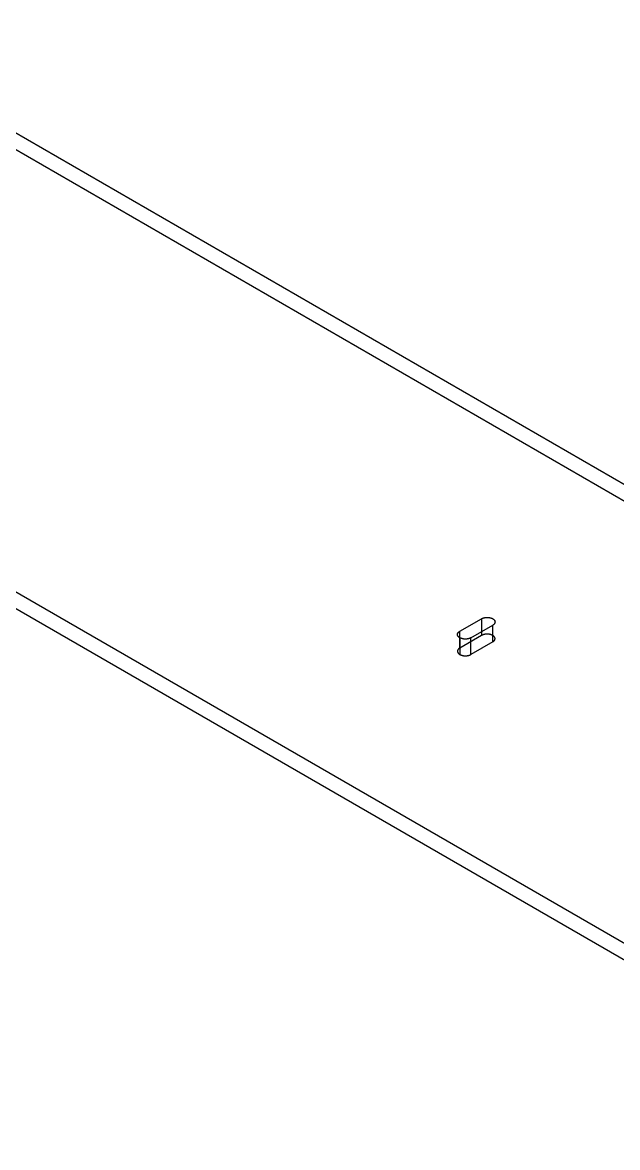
# Model space of a CAD drawing. Header units: inches. Extents: x 1.4 to 100.6, y 1.4 to 64.6.
# Drawn here: x 84.295 to 86.591, y 36.625 to 40.963 of the extents above; entities that cross this region are included whole.
import ezdxf

# ---------------------------------------------------------------- set-up
doc = ezdxf.new("R2010")
doc.units = ezdxf.units.IN
doc.header["$MEASUREMENT"] = 0

msp = doc.modelspace()

# ---------------------------------------------------------------- linework, layer by layer
at = {"layer": 'OUTLINE'}
for p, q in [((83.5326, 40.9634), (96.9167, 33.2359)), ((83.5326, 40.899), (96.9167, 33.1714)), ((82, 40.0786), (95.3841, 32.351)), ((82, 40.0141), (95.3841, 32.2866)), ((85.9825, 38.6157), (86.0663, 38.664)), ((86.0663, 38.664), (86.0673, 38.6646)), ((86.0663, 38.664), (86.0663, 38.5996)), ((86.0673, 38.6646), (86.0685, 38.6652)), ((86.0685, 38.6652), (86.0697, 38.6657)), ((86.0697, 38.6657), (86.0709, 38.6662)), ((86.0709, 38.6662), (86.0722, 38.6667)), ((86.0722, 38.6667), (86.0735, 38.6671)), ((86.0735, 38.6671), (86.0748, 38.6675)), ((86.0748, 38.6675), (86.0762, 38.6679)), ((86.0762, 38.6679), (86.0776, 38.6682)), ((86.0776, 38.6682), (86.079, 38.6685)), ((86.079, 38.6685), (86.0804, 38.6687)), ((86.0804, 38.6687), (86.0819, 38.6689)), ((86.0819, 38.6689), (86.0834, 38.669)), ((86.0834, 38.669), (86.0849, 38.6691)), ((86.0849, 38.6691), (86.0864, 38.6692)), ((86.0864, 38.6692), (86.0879, 38.6692)), ((86.0879, 38.6692), (86.0894, 38.6692)), ((86.0894, 38.6692), (86.0909, 38.6691)), ((86.0909, 38.6691), (86.0923, 38.669)), ((86.0923, 38.669), (86.0938, 38.6689)), ((86.0938, 38.6689), (86.0953, 38.6687)), ((86.0953, 38.6687), (86.0967, 38.6685)), ((86.0967, 38.6685), (86.0982, 38.6682)), ((86.0982, 38.6682), (86.0996, 38.6679)), ((86.0996, 38.6679), (86.1009, 38.6675)), ((86.1009, 38.6675), (86.1023, 38.6671)), ((86.1023, 38.6671), (86.1036, 38.6667)), ((86.1036, 38.6667), (86.1048, 38.6662)), ((86.1048, 38.6662), (86.1061, 38.6657)), ((86.1061, 38.6657), (86.1072, 38.6652)), ((86.1072, 38.6652), (86.1084, 38.6646)), ((86.1084, 38.6646), (86.1095, 38.664)), ((86.1095, 38.664), (86.1105, 38.6634)), ((86.1105, 38.6634), (86.1115, 38.6628)), ((86.1115, 38.6628), (86.1124, 38.6621)), ((86.1124, 38.6621), (86.1133, 38.6614)), ((86.1133, 38.6614), (86.1141, 38.6606)), ((86.1141, 38.6606), (86.1148, 38.6599)), ((86.1148, 38.6599), (86.1155, 38.6591)), ((86.1155, 38.6591), (86.1161, 38.6583)), ((86.1161, 38.6583), (86.1166, 38.6575)), ((86.1166, 38.6575), (86.1171, 38.6567)), ((86.1171, 38.6567), (86.1175, 38.6559)), ((86.1175, 38.6559), (86.1178, 38.655)), ((85.9775, 38.6119), (85.9779, 38.6123)), ((85.9779, 38.6123), (85.9783, 38.6127)), ((85.9783, 38.6127), (85.9787, 38.613)), ((85.9787, 38.613), (85.9792, 38.6134)), ((85.9792, 38.6134), (85.9796, 38.6137)), ((85.9796, 38.6137), (85.98, 38.6141)), ((85.98, 38.6141), (85.9805, 38.6144)), ((85.9805, 38.6144), (85.981, 38.6148)), ((85.981, 38.6148), (85.9815, 38.6151)), ((85.9815, 38.6151), (85.982, 38.6154)), ((85.982, 38.6154), (85.9825, 38.6157)), ((85.9825, 38.5512), (85.9825, 38.6157)), ((86.0257, 38.5908), (86.1095, 38.6391)), ((86.1105, 38.6397), (86.1095, 38.6391)), ((86.1095, 38.5746), (86.1095, 38.6391)), ((86.1115, 38.6404), (86.1105, 38.6397)), ((86.1124, 38.6411), (86.1115, 38.6404)), ((86.1133, 38.6418), (86.1124, 38.6411)), ((86.1141, 38.6425), (86.1133, 38.6418)), ((86.1148, 38.6433), (86.1141, 38.6425)), ((86.1155, 38.644), (86.1148, 38.6433)), ((86.1161, 38.6448), (86.1155, 38.644)), ((86.1166, 38.6456), (86.1161, 38.6448)), ((86.1171, 38.6465), (86.1166, 38.6456)), ((86.1175, 38.6473), (86.1171, 38.6465)), ((86.1178, 38.6481), (86.1175, 38.6473)), ((86.1178, 38.655), (86.1181, 38.6542)), ((86.1181, 38.649), (86.1178, 38.6481)), ((86.1181, 38.6542), (86.1183, 38.6533)), ((86.1183, 38.6498), (86.1181, 38.649)), ((86.1183, 38.6533), (86.1184, 38.6524)), ((86.1184, 38.6507), (86.1183, 38.6498)), ((86.1184, 38.6524), (86.1184, 38.6516)), ((86.1184, 38.6516), (86.1184, 38.6507)), ((85.9736, 38.6041), (85.9737, 38.6045)), ((85.9736, 38.6037), (85.9736, 38.6041)), ((85.9736, 38.6032), (85.9736, 38.6037)), ((85.9736, 38.6028), (85.9736, 38.6032)), ((85.9736, 38.6024), (85.9736, 38.6028)), ((85.9737, 38.6019), (85.9736, 38.6024)), ((85.9737, 38.605), (85.9738, 38.6054)), ((85.9737, 38.6045), (85.9737, 38.605)), ((85.9737, 38.6015), (85.9737, 38.6019)), ((85.9738, 38.6011), (85.9737, 38.6015)), ((85.9738, 38.6054), (85.9739, 38.6058)), ((85.9739, 38.6006), (85.9738, 38.6011)), ((85.9739, 38.6058), (85.974, 38.6062)), ((85.974, 38.6002), (85.9739, 38.6006)), ((85.974, 38.6062), (85.9742, 38.6067)), ((85.9742, 38.5998), (85.974, 38.6002)), ((85.9742, 38.6067), (85.9743, 38.6071)), ((85.9743, 38.5994), (85.9742, 38.5998)), ((85.9743, 38.6071), (85.9745, 38.6075)), ((85.9745, 38.5989), (85.9743, 38.5994)), ((85.9745, 38.6075), (85.9747, 38.6079)), ((85.9747, 38.5985), (85.9745, 38.5989)), ((85.9747, 38.6079), (85.9749, 38.6083)), ((85.9749, 38.5981), (85.9747, 38.5985)), ((85.9749, 38.6083), (85.9751, 38.6088)), ((85.9751, 38.5977), (85.9749, 38.5981)), ((85.9751, 38.6088), (85.9754, 38.6092)), ((85.9754, 38.5973), (85.9751, 38.5977)), ((85.9754, 38.6092), (85.9756, 38.6096)), ((85.9756, 38.5969), (85.9754, 38.5973)), ((85.9756, 38.6096), (85.9759, 38.61)), ((85.9759, 38.5965), (85.9756, 38.5969)), ((85.9759, 38.61), (85.9762, 38.6104)), ((85.9762, 38.5961), (85.9759, 38.5965)), ((85.9762, 38.6104), (85.9765, 38.6108)), ((85.9765, 38.5957), (85.9762, 38.5961)), ((85.9765, 38.6108), (85.9768, 38.6112)), ((85.9768, 38.5953), (85.9765, 38.5957)), ((85.9768, 38.6112), (85.9772, 38.6115)), ((85.9772, 38.5949), (85.9768, 38.5953)), ((85.9772, 38.6115), (85.9775, 38.6119)), ((85.9775, 38.5945), (85.9772, 38.5949)), ((85.9779, 38.5942), (85.9775, 38.5945)), ((85.9783, 38.5938), (85.9779, 38.5942)), ((85.9787, 38.5934), (85.9783, 38.5938)), ((85.9792, 38.5931), (85.9787, 38.5934)), ((85.9796, 38.5927), (85.9792, 38.5931)), ((85.98, 38.5924), (85.9796, 38.5927)), ((85.9805, 38.592), (85.98, 38.5924)), ((85.981, 38.5917), (85.9805, 38.592)), ((85.9815, 38.5914), (85.981, 38.5917)), ((85.982, 38.5911), (85.9815, 38.5914)), ((85.9825, 38.5908), (85.982, 38.5911)), ((86.0663, 38.5996), (85.9825, 38.5512)), ((85.9831, 38.5905), (85.9825, 38.5908)), ((85.9825, 38.5908), (85.9825, 38.5263)), ((85.9836, 38.5902), (85.9831, 38.5905)), ((85.9842, 38.5899), (85.9836, 38.5902)), ((85.9847, 38.5896), (85.9842, 38.5899)), ((85.9853, 38.5893), (85.9847, 38.5896)), ((85.9859, 38.5891), (85.9853, 38.5893)), ((85.9865, 38.5888), (85.9859, 38.5891)), ((85.9872, 38.5886), (85.9865, 38.5888)), ((85.9878, 38.5883), (85.9872, 38.5886)), ((85.9884, 38.5881), (85.9878, 38.5883)), ((85.9891, 38.5879), (85.9884, 38.5881)), ((85.9897, 38.5877), (85.9891, 38.5879)), ((85.9904, 38.5875), (85.9897, 38.5877)), ((85.9911, 38.5873), (85.9904, 38.5875)), ((85.9917, 38.5871), (85.9911, 38.5873)), ((85.9924, 38.5869), (85.9917, 38.5871)), ((85.9931, 38.5868), (85.9924, 38.5869)), ((85.9938, 38.5866), (85.9931, 38.5868)), ((85.9945, 38.5865), (85.9938, 38.5866)), ((85.9953, 38.5863), (85.9945, 38.5865)), ((85.996, 38.5862), (85.9953, 38.5863)), ((85.9967, 38.5861), (85.996, 38.5862)), ((85.9974, 38.586), (85.9967, 38.5861)), ((85.9982, 38.5859), (85.9974, 38.586)), ((85.9989, 38.5858), (85.9982, 38.5859)), ((85.9996, 38.5858), (85.9989, 38.5858)), ((86.0004, 38.5857), (85.9996, 38.5858)), ((86.0011, 38.5857), (86.0004, 38.5857)), ((86.0019, 38.5856), (86.0011, 38.5857)), ((86.0026, 38.5856), (86.0019, 38.5856)), ((86.0034, 38.5856), (86.0026, 38.5856)), ((86.0041, 38.5856), (86.0034, 38.5856)), ((86.0049, 38.5856), (86.0041, 38.5856)), ((86.0056, 38.5856), (86.0049, 38.5856)), ((86.0064, 38.5856), (86.0056, 38.5856)), ((86.0071, 38.5857), (86.0064, 38.5856)), ((86.0079, 38.5857), (86.0071, 38.5857)), ((86.0086, 38.5858), (86.0079, 38.5857)), ((86.0094, 38.5858), (86.0086, 38.5858)), ((86.0101, 38.5859), (86.0094, 38.5858)), ((86.0108, 38.586), (86.0101, 38.5859)), ((86.0116, 38.5861), (86.0108, 38.586)), ((86.0123, 38.5862), (86.0116, 38.5861)), ((86.013, 38.5863), (86.0123, 38.5862)), ((86.0137, 38.5865), (86.013, 38.5863)), ((86.0144, 38.5866), (86.0137, 38.5865)), ((86.0151, 38.5868), (86.0144, 38.5866)), ((86.0158, 38.5869), (86.0151, 38.5868)), ((86.0165, 38.5871), (86.0158, 38.5869)), ((86.0172, 38.5873), (86.0165, 38.5871)), ((86.0179, 38.5875), (86.0172, 38.5873)), ((86.0185, 38.5877), (86.0179, 38.5875)), ((86.0192, 38.5879), (86.0185, 38.5877)), ((86.0198, 38.5881), (86.0192, 38.5879)), ((86.0205, 38.5883), (86.0198, 38.5881)), ((86.0211, 38.5886), (86.0205, 38.5883)), ((86.0217, 38.5888), (86.0211, 38.5886)), ((86.0223, 38.5891), (86.0217, 38.5888)), ((86.0229, 38.5893), (86.0223, 38.5891)), ((86.0235, 38.5896), (86.0229, 38.5893)), ((86.0241, 38.5899), (86.0235, 38.5896)), ((86.0246, 38.5902), (86.0241, 38.5899)), ((86.0252, 38.5905), (86.0246, 38.5902)), ((86.0257, 38.5908), (86.0252, 38.5905)), ((86.0257, 38.5263), (86.0257, 38.5908)), ((86.1095, 38.5746), (86.0257, 38.5263)), ((86.0673, 38.6002), (86.0663, 38.5996)), ((86.0685, 38.6007), (86.0673, 38.6002)), ((86.0697, 38.6013), (86.0685, 38.6007)), ((86.0709, 38.6018), (86.0697, 38.6013)), ((86.0722, 38.6022), (86.0709, 38.6018)), ((86.0735, 38.6027), (86.0722, 38.6022)), ((86.0748, 38.6031), (86.0735, 38.6027)), ((86.0762, 38.6034), (86.0748, 38.6031)), ((86.0776, 38.6037), (86.0762, 38.6034)), ((86.079, 38.604), (86.0776, 38.6037)), ((86.0804, 38.6042), (86.079, 38.604)), ((86.0819, 38.6044), (86.0804, 38.6042)), ((86.0834, 38.6046), (86.0819, 38.6044)), ((86.0849, 38.6047), (86.0834, 38.6046)), ((86.0864, 38.6047), (86.0849, 38.6047)), ((86.0879, 38.6048), (86.0864, 38.6047)), ((86.0894, 38.6047), (86.0879, 38.6048)), ((86.0909, 38.6047), (86.0894, 38.6047)), ((86.0923, 38.6046), (86.0909, 38.6047)), ((86.0938, 38.6044), (86.0923, 38.6046)), ((86.0953, 38.6042), (86.0938, 38.6044)), ((86.0967, 38.604), (86.0953, 38.6042)), ((86.0982, 38.6037), (86.0967, 38.604)), ((86.0996, 38.6034), (86.0982, 38.6037)), ((86.1009, 38.6031), (86.0996, 38.6034)), ((86.1023, 38.6027), (86.1009, 38.6031)), ((86.1036, 38.6022), (86.1023, 38.6027)), ((86.1048, 38.6018), (86.1036, 38.6022)), ((86.1061, 38.6013), (86.1048, 38.6018)), ((86.1072, 38.6007), (86.1061, 38.6013)), ((86.1084, 38.6002), (86.1072, 38.6007)), ((86.1095, 38.5996), (86.1084, 38.6002)), ((86.1105, 38.599), (86.1095, 38.5996)), ((86.1095, 38.5746), (86.1105, 38.5753)), ((86.1115, 38.5983), (86.1105, 38.599)), ((86.1105, 38.5753), (86.1115, 38.5759)), ((86.1124, 38.5976), (86.1115, 38.5983)), ((86.1115, 38.5759), (86.1124, 38.5766)), ((86.1133, 38.5969), (86.1124, 38.5976)), ((86.1124, 38.5766), (86.1133, 38.5773)), ((86.1141, 38.5962), (86.1133, 38.5969)), ((86.1133, 38.5773), (86.1141, 38.578)), ((86.1148, 38.5954), (86.1141, 38.5962)), ((86.1141, 38.578), (86.1148, 38.5788)), ((86.1155, 38.5947), (86.1148, 38.5954)), ((86.1148, 38.5788), (86.1155, 38.5796)), ((86.1161, 38.5939), (86.1155, 38.5947)), ((86.1155, 38.5796), (86.1161, 38.5804)), ((86.1166, 38.5931), (86.1161, 38.5939)), ((86.1161, 38.5804), (86.1166, 38.5812)), ((86.1171, 38.5922), (86.1166, 38.5931)), ((86.1166, 38.5812), (86.1171, 38.582)), ((86.1175, 38.5914), (86.1171, 38.5922)), ((86.1171, 38.582), (86.1175, 38.5828)), ((86.1178, 38.5906), (86.1175, 38.5914)), ((86.1175, 38.5828), (86.1178, 38.5837)), ((86.1181, 38.5897), (86.1178, 38.5906)), ((86.1178, 38.5837), (86.1181, 38.5845)), ((86.1183, 38.5888), (86.1181, 38.5897)), ((86.1181, 38.5845), (86.1183, 38.5854)), ((86.1184, 38.588), (86.1183, 38.5888)), ((86.1183, 38.5854), (86.1184, 38.5862)), ((86.1184, 38.5871), (86.1184, 38.588)), ((86.1184, 38.5862), (86.1184, 38.5871)), ((85.9737, 38.5401), (85.9736, 38.5396)), ((85.9736, 38.5396), (85.9736, 38.5392)), ((85.9736, 38.5392), (85.9736, 38.5388)), ((85.9736, 38.5388), (85.9736, 38.5383)), ((85.9736, 38.5383), (85.9736, 38.5379)), ((85.9736, 38.5379), (85.9737, 38.5375)), ((85.9738, 38.5409), (85.9737, 38.5405)), ((85.9737, 38.5405), (85.9737, 38.5401)), ((85.9737, 38.5375), (85.9737, 38.537)), ((85.9737, 38.537), (85.9738, 38.5366)), ((85.9739, 38.5414), (85.9738, 38.5409)), ((85.9738, 38.5366), (85.9739, 38.5362)), ((85.974, 38.5418), (85.9739, 38.5414)), ((85.9739, 38.5362), (85.974, 38.5358)), ((85.9742, 38.5422), (85.974, 38.5418)), ((85.974, 38.5358), (85.9742, 38.5353)), ((85.9743, 38.5426), (85.9742, 38.5422)), ((85.9742, 38.5353), (85.9743, 38.5349)), ((85.9745, 38.5431), (85.9743, 38.5426)), ((85.9743, 38.5349), (85.9745, 38.5345)), ((85.9747, 38.5435), (85.9745, 38.5431)), ((85.9745, 38.5345), (85.9747, 38.5341)), ((85.9749, 38.5439), (85.9747, 38.5435)), ((85.9747, 38.5341), (85.9749, 38.5336)), ((85.9751, 38.5443), (85.9749, 38.5439)), ((85.9749, 38.5336), (85.9751, 38.5332)), ((85.9754, 38.5447), (85.9751, 38.5443)), ((85.9751, 38.5332), (85.9754, 38.5328)), ((85.9756, 38.5451), (85.9754, 38.5447)), ((85.9754, 38.5328), (85.9756, 38.5324)), ((85.9759, 38.5455), (85.9756, 38.5451)), ((85.9756, 38.5324), (85.9759, 38.532)), ((85.9762, 38.5459), (85.9759, 38.5455)), ((85.9759, 38.532), (85.9762, 38.5316)), ((85.9765, 38.5463), (85.9762, 38.5459)), ((85.9762, 38.5316), (85.9765, 38.5312)), ((85.9768, 38.5467), (85.9765, 38.5463)), ((85.9765, 38.5312), (85.9768, 38.5308)), ((85.9772, 38.5471), (85.9768, 38.5467)), ((85.9768, 38.5308), (85.9772, 38.5305)), ((85.9775, 38.5475), (85.9772, 38.5471)), ((85.9772, 38.5305), (85.9775, 38.5301)), ((85.9779, 38.5478), (85.9775, 38.5475)), ((85.9775, 38.5301), (85.9779, 38.5297)), ((85.9783, 38.5482), (85.9779, 38.5478)), ((85.9779, 38.5297), (85.9783, 38.5293)), ((85.9787, 38.5486), (85.9783, 38.5482)), ((85.9783, 38.5293), (85.9787, 38.529)), ((85.9792, 38.5489), (85.9787, 38.5486)), ((85.9787, 38.529), (85.9792, 38.5286)), ((85.9796, 38.5493), (85.9792, 38.5489)), ((85.9792, 38.5286), (85.9796, 38.5283)), ((85.98, 38.5496), (85.9796, 38.5493)), ((85.9796, 38.5283), (85.98, 38.5279)), ((85.9805, 38.55), (85.98, 38.5496)), ((85.98, 38.5279), (85.9805, 38.5276)), ((85.981, 38.5503), (85.9805, 38.55)), ((85.9805, 38.5276), (85.981, 38.5272)), ((85.9815, 38.5506), (85.981, 38.5503)), ((85.981, 38.5272), (85.9815, 38.5269)), ((85.982, 38.5509), (85.9815, 38.5506)), ((85.9815, 38.5269), (85.982, 38.5266)), ((85.9825, 38.5512), (85.982, 38.5509)), ((85.982, 38.5266), (85.9825, 38.5263)), ((85.9825, 38.5263), (85.9831, 38.526)), ((85.9831, 38.526), (85.9836, 38.5257)), ((85.9836, 38.5257), (85.9842, 38.5254)), ((85.9842, 38.5254), (85.9847, 38.5251)), ((86.0235, 38.5251), (86.0241, 38.5254)), ((86.0241, 38.5254), (86.0246, 38.5257)), ((86.0246, 38.5257), (86.0252, 38.526)), ((86.0252, 38.526), (86.0257, 38.5263)), ((85.9847, 38.5251), (85.9853, 38.5249)), ((85.9853, 38.5249), (85.9859, 38.5246)), ((85.9859, 38.5246), (85.9865, 38.5243)), ((85.9865, 38.5243), (85.9872, 38.5241)), ((85.9872, 38.5241), (85.9878, 38.5239)), ((85.9878, 38.5239), (85.9884, 38.5236)), ((85.9884, 38.5236), (85.9891, 38.5234)), ((85.9891, 38.5234), (85.9897, 38.5232)), ((85.9897, 38.5232), (85.9904, 38.523)), ((85.9904, 38.523), (85.9911, 38.5228)), ((85.9911, 38.5228), (85.9917, 38.5226)), ((85.9917, 38.5226), (85.9924, 38.5225)), ((85.9924, 38.5225), (85.9931, 38.5223)), ((85.9931, 38.5223), (85.9938, 38.5222)), ((85.9938, 38.5222), (85.9945, 38.522)), ((85.9945, 38.522), (85.9953, 38.5219)), ((85.9953, 38.5219), (85.996, 38.5218)), ((85.996, 38.5218), (85.9967, 38.5217)), ((85.9967, 38.5217), (85.9974, 38.5216)), ((85.9974, 38.5216), (85.9982, 38.5215)), ((85.9982, 38.5215), (85.9989, 38.5214)), ((85.9989, 38.5214), (85.9996, 38.5213)), ((85.9996, 38.5213), (86.0004, 38.5213)), ((86.0004, 38.5213), (86.0011, 38.5212)), ((86.0011, 38.5212), (86.0019, 38.5212)), ((86.0019, 38.5212), (86.0026, 38.5211)), ((86.0026, 38.5211), (86.0034, 38.5211)), ((86.0034, 38.5211), (86.0041, 38.5211)), ((86.0041, 38.5211), (86.0049, 38.5211)), ((86.0049, 38.5211), (86.0056, 38.5211)), ((86.0056, 38.5211), (86.0064, 38.5212)), ((86.0064, 38.5212), (86.0071, 38.5212)), ((86.0071, 38.5212), (86.0079, 38.5213)), ((86.0079, 38.5213), (86.0086, 38.5213)), ((86.0086, 38.5213), (86.0094, 38.5214)), ((86.0094, 38.5214), (86.0101, 38.5215)), ((86.0101, 38.5215), (86.0108, 38.5216)), ((86.0108, 38.5216), (86.0116, 38.5217)), ((86.0116, 38.5217), (86.0123, 38.5218)), ((86.0123, 38.5218), (86.013, 38.5219)), ((86.013, 38.5219), (86.0137, 38.522)), ((86.0137, 38.522), (86.0144, 38.5222)), ((86.0144, 38.5222), (86.0151, 38.5223)), ((86.0151, 38.5223), (86.0158, 38.5225)), ((86.0158, 38.5225), (86.0165, 38.5226)), ((86.0165, 38.5226), (86.0172, 38.5228)), ((86.0172, 38.5228), (86.0179, 38.523)), ((86.0179, 38.523), (86.0185, 38.5232)), ((86.0185, 38.5232), (86.0192, 38.5234)), ((86.0192, 38.5234), (86.0198, 38.5236)), ((86.0198, 38.5236), (86.0205, 38.5239)), ((86.0205, 38.5239), (86.0211, 38.5241)), ((86.0211, 38.5241), (86.0217, 38.5243)), ((86.0217, 38.5243), (86.0223, 38.5246)), ((86.0223, 38.5246), (86.0229, 38.5249)), ((86.0229, 38.5249), (86.0235, 38.5251))]:
    msp.add_line(p, q, dxfattribs=at)

doc.saveas('drawing.dxf')
